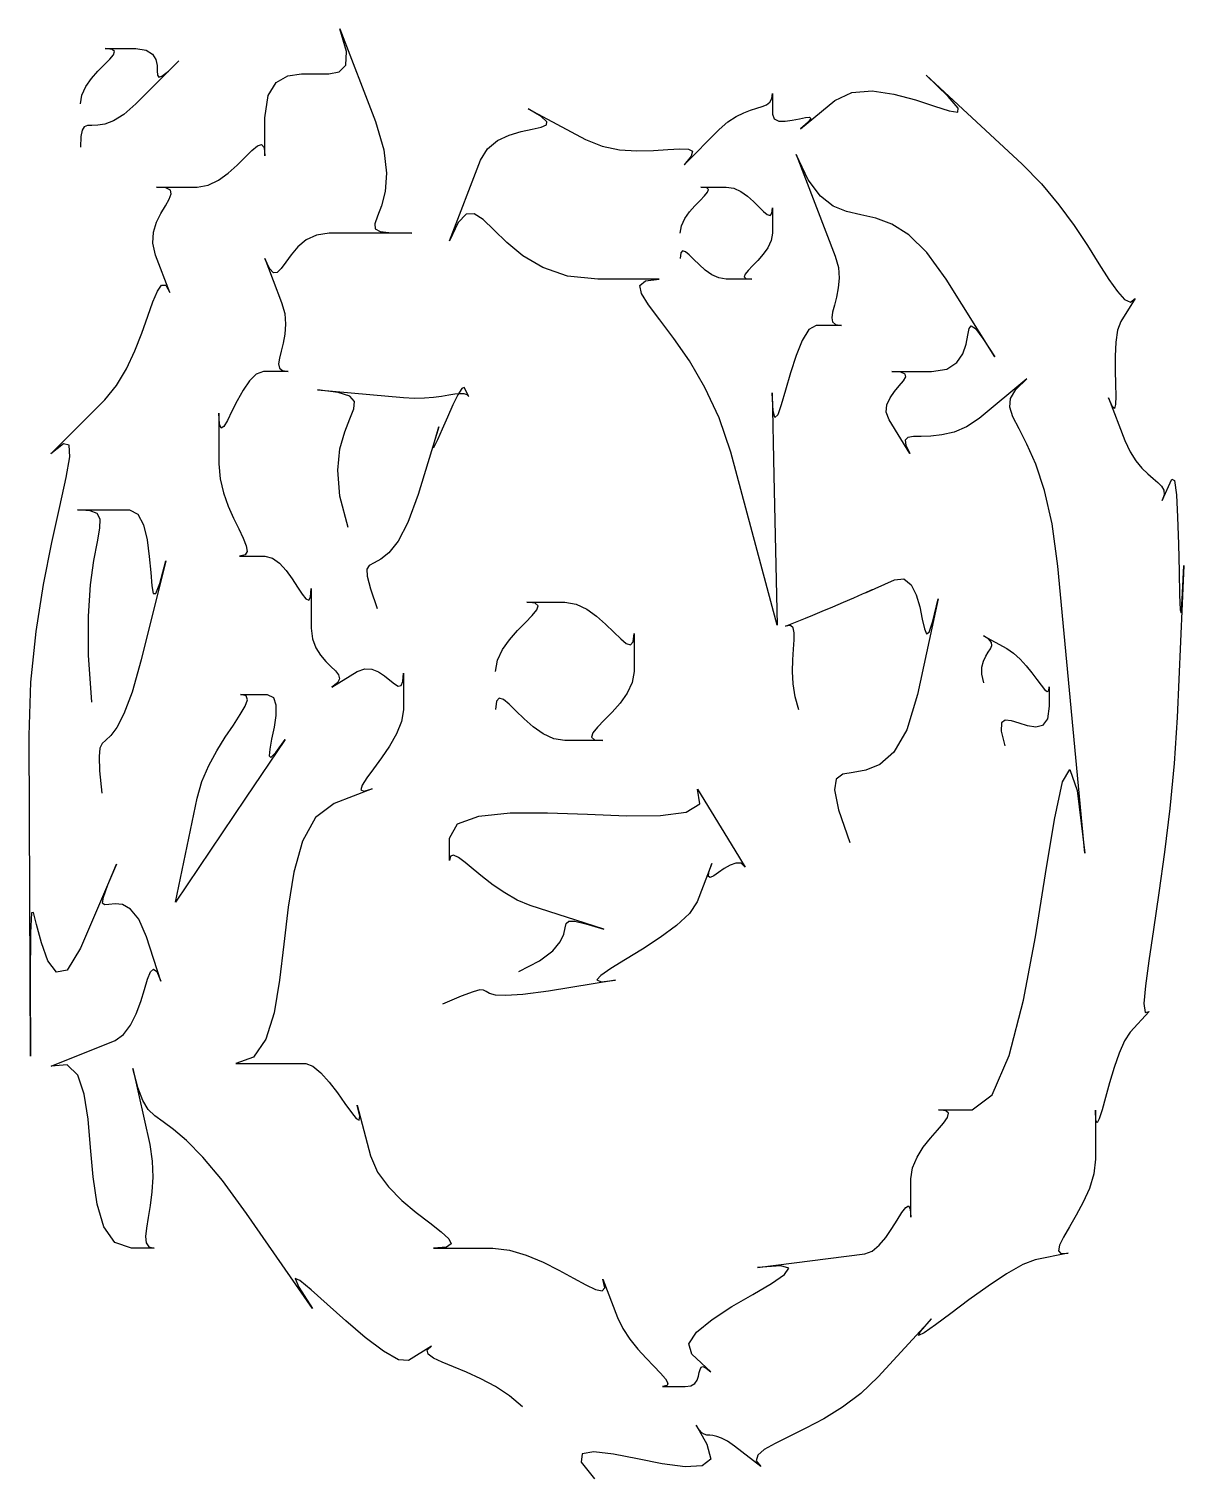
# Model space of a CAD drawing. Extents: x 20 to 243, y 20 to 241.
# Drawn here: x 139.17 to 164.2, y 98 to 129.43 of the extents above; entities that cross this region are included whole.
import ezdxf

# ---------------------------------------------------------------- set-up
doc = ezdxf.new("R2010")
doc.units = 0

msp = doc.modelspace()

# ---------------------------------------------------------------- linework, layer by layer
for points in [[(149.861, 99.57), (149.584, 99.807), (149.278, 100.007), (148.962, 100.174), (148.652, 100.315), (148.366, 100.433), (148.121, 100.535), (147.934, 100.625), (147.821, 100.71), (147.801, 100.794), (147.89, 100.882), (147.392, 100.574), (147.174, 100.586), (146.848, 100.771), (146.454, 101.071), (146.034, 101.431), (145.631, 101.794), (145.285, 102.105), (145.039, 102.307), (144.935, 102.345), (145.013, 102.161), (145.316, 101.7), (143.885, 103.76), (143.364, 104.469), (142.933, 104.981), (142.582, 105.336), (142.3, 105.575), (142.075, 105.741), (141.896, 105.874), (141.752, 106.015), (141.632, 106.206), (141.524, 106.487), (141.418, 106.901), (141.783, 105.256), (141.839, 104.892), (141.851, 104.547), (141.832, 104.224), (141.794, 103.929), (141.75, 103.667), (141.712, 103.442), (141.694, 103.258), (141.707, 103.121), (141.765, 103.036), (141.88, 103.006), (141.388, 103.006), (141.03, 103.131), (140.793, 103.47), (140.646, 103.963), (140.559, 104.554), (140.503, 105.187), (140.449, 105.802), (140.366, 106.344), (140.225, 106.754), (139.997, 106.976), (139.651, 106.952), (141.032, 107.505), (141.218, 107.634), (141.369, 107.837), (141.491, 108.087), (141.588, 108.355), (141.669, 108.614), (141.738, 108.835), (141.802, 108.992), (141.868, 109.056), (141.94, 108.999), (142.025, 108.794), (141.712, 109.756), (141.546, 110.138), (141.37, 110.356), (141.195, 110.453), (141.034, 110.472), (140.9, 110.456), (140.805, 110.446), (140.761, 110.485), (140.781, 110.617), (140.878, 110.883), (141.064, 111.326), (140.282, 109.506), (139.994, 109.031), (139.761, 108.987), (139.577, 109.231), (139.436, 109.623), (139.333, 110.021), (139.263, 110.284), (139.219, 110.272), (139.198, 109.842), (139.193, 108.855), (139.198, 107.167), (139.168, 114.115), (139.208, 115.272), (139.322, 116.37), (139.483, 117.387), (139.663, 118.298), (139.836, 119.08), (139.974, 119.709), (140.051, 120.161), (140.039, 120.413), (139.912, 120.442), (139.642, 120.224), (140.81, 121.391), (141.063, 121.701), (141.279, 122.063), (141.46, 122.452), (141.613, 122.84), (141.743, 123.204), (141.854, 123.515), (141.953, 123.748), (142.043, 123.878), (142.131, 123.877), (142.222, 123.721), (141.911, 124.532), (141.852, 124.788), (141.867, 125.026), (141.932, 125.241), (142.025, 125.434), (142.124, 125.601), (142.207, 125.742), (142.251, 125.855), (142.235, 125.938), (142.135, 125.989), (141.93, 126.006), (142.813, 126.006), (143.051, 126.047), (143.276, 126.155), (143.487, 126.308), (143.679, 126.481), (143.851, 126.653), (143.998, 126.8), (144.118, 126.899), (144.207, 126.928), (144.263, 126.863), (144.282, 126.681), (144.282, 127.506), (144.348, 127.987), (144.525, 128.274), (144.778, 128.416), (145.075, 128.461), (145.382, 128.459), (145.666, 128.457), (145.894, 128.504), (146.032, 128.65), (146.047, 128.943), (145.905, 129.431), (146.675, 127.424), (146.859, 126.81), (146.917, 126.309), (146.888, 125.91), (146.811, 125.601), (146.723, 125.371), (146.663, 125.209), (146.67, 125.103), (146.781, 125.042), (147.034, 125.013), (147.469, 125.006), (145.675, 125.006), (145.399, 124.965), (145.174, 124.858), (144.994, 124.708), (144.849, 124.539), (144.732, 124.375), (144.635, 124.239), (144.549, 124.156), (144.467, 124.148), (144.379, 124.24), (144.279, 124.456), (144.644, 123.506), (144.71, 123.264), (144.729, 123.033), (144.713, 122.818), (144.676, 122.622), (144.632, 122.447), (144.595, 122.296), (144.578, 122.174), (144.595, 122.083), (144.659, 122.026), (144.783, 122.006), (144.251, 122.006), (144.094, 121.951), (143.945, 121.807), (143.807, 121.604), (143.68, 121.372), (143.567, 121.144), (143.47, 120.948), (143.391, 120.815), (143.332, 120.777), (143.295, 120.864), (143.282, 121.106), (143.282, 120.006), (143.31, 119.683), (143.382, 119.376), (143.483, 119.089), (143.599, 118.827), (143.713, 118.594), (143.811, 118.393), (143.877, 118.23), (143.896, 118.108), (143.853, 118.032), (143.732, 118.006), (144.282, 118.006), (144.444, 117.963), (144.597, 117.851), (144.741, 117.692), (144.872, 117.512), (144.988, 117.334), (145.088, 117.181), (145.17, 117.078), (145.231, 117.048), (145.269, 117.116), (145.282, 117.305), (145.282, 116.447), (145.31, 116.212), (145.382, 116.017), (145.483, 115.856), (145.599, 115.724), (145.713, 115.613), (145.811, 115.517), (145.877, 115.431), (145.896, 115.348), (145.853, 115.261), (145.732, 115.166), (146.282, 115.506), (146.444, 115.566), (146.597, 115.556), (146.741, 115.497), (146.872, 115.41), (146.988, 115.316), (147.088, 115.236), (147.17, 115.19), (147.231, 115.2), (147.269, 115.287), (147.282, 115.471), (147.282, 114.672), (147.241, 114.422), (147.133, 114.157), (146.98, 113.89), (146.807, 113.634), (146.635, 113.398), (146.488, 113.197), (146.389, 113.04), (146.36, 112.941), (146.425, 112.91), (146.607, 112.961), (145.782, 112.644), (145.379, 112.339), (145.098, 111.825), (144.91, 111.159), (144.785, 110.398), (144.691, 109.598), (144.6, 108.816), (144.48, 108.109), (144.302, 107.534), (144.035, 107.148), (143.65, 107.006), (145.165, 107.006), (145.323, 106.951), (145.496, 106.807), (145.676, 106.604), (145.852, 106.372), (146.015, 106.144), (146.155, 105.948), (146.261, 105.815), (146.325, 105.777), (146.336, 105.864), (146.284, 106.106), (146.572, 105.006), (146.721, 104.656), (146.958, 104.334), (147.248, 104.041), (147.558, 103.78), (147.854, 103.553), (148.101, 103.362), (148.267, 103.21), (148.317, 103.098), (148.218, 103.029), (147.936, 103.006), (149.22, 103.006), (149.579, 102.965), (149.947, 102.857), (150.31, 102.704), (150.655, 102.531), (150.969, 102.359), (151.238, 102.212), (151.449, 102.113), (151.59, 102.084), (151.646, 102.149), (151.604, 102.331), (151.92, 101.506), (152.038, 101.264), (152.191, 101.033), (152.364, 100.818), (152.543, 100.622), (152.712, 100.447), (152.857, 100.296), (152.963, 100.174), (153.015, 100.083), (152.998, 100.026), (152.898, 100.006), (153.389, 100.006), (153.513, 100.025), (153.596, 100.076), (153.648, 100.148), (153.678, 100.229), (153.696, 100.31), (153.712, 100.379), (153.735, 100.426), (153.776, 100.439), (153.842, 100.408), (153.945, 100.323), (153.532, 100.711), (153.466, 100.93), (153.637, 101.185), (153.973, 101.459), (154.403, 101.738), (154.856, 102.004), (155.26, 102.242), (155.543, 102.436), (155.635, 102.569), (155.464, 102.626), (154.958, 102.59), (157.282, 102.881), (157.444, 102.942), (157.597, 103.07), (157.741, 103.24), (157.872, 103.43), (157.988, 103.616), (158.088, 103.776), (158.17, 103.885), (158.231, 103.921), (158.269, 103.861), (158.282, 103.681), (158.282, 104.506), (158.319, 104.749), (158.415, 104.979), (158.55, 105.194), (158.704, 105.39), (158.856, 105.565), (158.987, 105.716), (159.075, 105.838), (159.1, 105.929), (159.042, 105.986), (158.881, 106.006), (159.614, 106.006), (160.047, 106.33), (160.413, 107.182), (160.721, 108.383), (160.981, 109.756), (161.202, 111.12), (161.394, 112.298), (161.566, 113.111), (161.727, 113.379), (161.888, 112.925), (162.056, 111.57), (161.471, 117.789), (161.346, 118.702), (161.179, 119.428), (160.989, 119.996), (160.798, 120.433), (160.627, 120.766), (160.495, 121.023), (160.426, 121.232), (160.438, 121.42), (160.554, 121.616), (160.794, 121.846), (159.764, 120.991), (159.49, 120.807), (159.217, 120.694), (158.956, 120.633), (158.715, 120.609), (158.505, 120.602), (158.336, 120.596), (158.217, 120.574), (158.158, 120.517), (158.17, 120.408), (158.261, 120.23), (157.812, 120.958), (157.75, 121.127), (157.764, 121.288), (157.83, 121.438), (157.927, 121.576), (158.03, 121.698), (158.119, 121.803), (158.17, 121.889), (158.16, 121.952), (158.068, 121.992), (157.869, 122.006), (158.732, 122.006), (159.062, 122.06), (159.279, 122.201), (159.41, 122.393), (159.48, 122.603), (159.516, 122.796), (159.544, 122.939), (159.59, 122.998), (159.681, 122.938), (159.842, 122.725), (160.1, 122.325), (159.05, 124.006), (158.628, 124.588), (158.235, 124.97), (157.866, 125.2), (157.521, 125.329), (157.196, 125.405), (156.889, 125.476), (156.599, 125.593), (156.322, 125.805), (156.056, 126.16), (155.799, 126.708), (156.644, 124.506), (156.71, 124.264), (156.727, 124.033), (156.709, 123.818), (156.67, 123.622), (156.624, 123.447), (156.585, 123.296), (156.567, 123.174), (156.583, 123.083), (156.648, 123.026), (156.775, 123.006), (156.232, 123.006), (156.074, 122.917), (155.927, 122.682), (155.793, 122.352), (155.671, 121.976), (155.564, 121.604), (155.471, 121.286), (155.395, 121.071), (155.337, 121.009), (155.296, 121.15), (155.275, 121.544), (155.312, 119.756), (155.381, 116.506), (155.381, 116.506), (154.38, 120.256), (154.38, 120.256), (154.129, 121.005), (153.819, 121.664), (153.481, 122.235), (153.145, 122.721), (152.839, 123.125), (152.595, 123.449), (152.442, 123.697), (152.41, 123.87), (152.528, 123.973), (152.827, 124.006), (151.497, 124.006), (150.842, 124.077), (150.306, 124.26), (149.871, 124.516), (149.522, 124.802), (149.241, 125.077), (149.011, 125.3), (148.817, 125.428), (148.642, 125.421), (148.468, 125.238), (148.279, 124.836), (148.951, 126.586), (149.105, 126.837), (149.323, 127.015), (149.576, 127.133), (149.836, 127.21), (150.076, 127.261), (150.268, 127.303), (150.383, 127.351), (150.394, 127.422), (150.272, 127.532), (149.99, 127.698), (151.229, 127.035), (151.59, 126.89), (151.968, 126.814), (152.344, 126.789), (152.7, 126.796), (153.017, 126.817), (153.276, 126.833), (153.459, 126.827), (153.548, 126.78), (153.523, 126.674), (153.366, 126.49), (154.129, 127.253), (154.315, 127.417), (154.492, 127.534), (154.658, 127.616), (154.809, 127.672), (154.943, 127.713), (155.059, 127.748), (155.153, 127.787), (155.223, 127.842), (155.267, 127.921), (155.282, 128.036), (155.282, 127.584), (155.319, 127.481), (155.417, 127.436), (155.554, 127.432), (155.711, 127.455), (155.866, 127.487), (155.998, 127.515), (156.088, 127.522), (156.114, 127.493), (156.055, 127.413), (155.891, 127.267), (156.635, 127.884), (157, 128.057), (157.44, 128.088), (157.914, 128.019), (158.38, 127.894), (158.794, 127.758), (159.114, 127.654), (159.299, 127.625), (159.305, 127.715), (159.091, 127.969), (158.613, 128.429), (160.692, 126.502), (161.113, 126.073), (161.488, 125.623), (161.819, 125.171), (162.108, 124.738), (162.359, 124.343), (162.575, 124.003), (162.759, 123.739), (162.912, 123.569), (163.04, 123.513), (163.143, 123.59), (162.835, 123.092), (162.762, 122.9), (162.723, 122.64), (162.708, 122.34), (162.709, 122.028), (162.717, 121.731), (162.724, 121.476), (162.721, 121.291), (162.699, 121.204), (162.65, 121.242), (162.565, 121.433), (162.918, 120.512), (163.032, 120.265), (163.159, 120.068), (163.289, 119.913), (163.418, 119.79), (163.536, 119.69), (163.638, 119.604), (163.716, 119.522), (163.762, 119.436), (163.77, 119.337), (163.732, 119.214), (163.942, 119.672), (163.997, 119.642), (164.036, 119.337), (164.063, 118.848), (164.082, 118.263), (164.095, 117.674), (164.107, 117.169), (164.12, 116.841), (164.138, 116.777), (164.164, 117.069), (164.202, 117.806), (164.053, 114.506), (163.989, 113.514), (163.893, 112.533), (163.778, 111.59), (163.656, 110.708), (163.538, 109.914), (163.438, 109.233), (163.366, 108.689), (163.335, 108.309), (163.357, 108.116), (163.445, 108.136), (163.032, 107.685), (162.911, 107.499), (162.796, 107.234), (162.688, 106.92), (162.59, 106.589), (162.502, 106.273), (162.427, 106.002), (162.366, 105.807), (162.32, 105.72), (162.292, 105.773), (162.282, 105.995), (162.282, 104.935), (162.246, 104.616), (162.152, 104.302), (162.019, 104), (161.868, 103.718), (161.719, 103.465), (161.591, 103.247), (161.505, 103.073), (161.48, 102.951), (161.536, 102.889), (161.694, 102.894), (160.976, 102.756), (160.708, 102.653), (160.356, 102.449), (159.956, 102.181), (159.542, 101.883), (159.15, 101.591), (158.814, 101.342), (158.568, 101.17), (158.449, 101.111), (158.49, 101.201), (158.727, 101.475), (157.573, 100.215), (157.2, 99.859), (156.801, 99.56), (156.396, 99.31), (156.004, 99.101), (155.645, 98.926), (155.339, 98.775), (155.104, 98.642), (154.962, 98.519), (154.931, 98.397), (155.031, 98.27), (154.458, 98.715), (154.305, 98.822), (154.179, 98.89), (154.076, 98.927), (153.991, 98.944), (153.921, 98.95), (153.86, 98.956), (153.805, 98.971), (153.751, 99.005), (153.694, 99.067), (153.629, 99.169), (153.861, 98.756), (153.943, 98.435), (153.761, 98.287), (153.388, 98.268), (152.895, 98.333), (152.354, 98.439), (151.835, 98.539), (151.412, 98.59), (151.156, 98.547), (151.137, 98.366), (151.428, 98.003)], [(140.282, 127.806), (140.315, 128), (140.402, 128.184), (140.523, 128.356), (140.662, 128.514), (140.8, 128.654), (140.917, 128.774), (140.996, 128.872), (141.019, 128.945), (140.967, 128.99), (140.822, 129.006), (141.482, 129.006), (141.71, 128.973), (141.848, 128.889), (141.919, 128.772), (141.945, 128.643), (141.949, 128.523), (141.952, 128.43), (141.979, 128.385), (142.05, 128.409), (142.188, 128.52), (142.415, 128.739), (141.482, 127.806), (141.222, 127.578), (140.999, 127.44), (140.811, 127.369), (140.656, 127.343), (140.532, 127.339), (140.436, 127.336), (140.365, 127.31), (140.317, 127.239), (140.29, 127.1), (140.282, 126.873)], [(153.282, 125.006), (153.31, 125.168), (153.382, 125.321), (153.483, 125.465), (153.599, 125.596), (153.713, 125.712), (153.811, 125.812), (153.877, 125.894), (153.896, 125.955), (153.853, 125.993), (153.732, 126.006), (154.282, 126.006), (154.444, 125.979), (154.597, 125.906), (154.741, 125.805), (154.872, 125.689), (154.988, 125.575), (155.088, 125.477), (155.17, 125.411), (155.231, 125.392), (155.269, 125.435), (155.282, 125.556), (155.282, 125.006), (155.255, 124.844), (155.182, 124.691), (155.081, 124.548), (154.965, 124.416), (154.851, 124.3), (154.753, 124.2), (154.687, 124.118), (154.668, 124.057), (154.711, 124.019), (154.832, 124.006), (154.282, 124.006), (154.12, 124.034), (153.967, 124.106), (153.824, 124.207), (153.692, 124.323), (153.576, 124.437), (153.476, 124.535), (153.394, 124.601), (153.333, 124.62), (153.295, 124.577), (153.282, 124.456)], [(146.089, 118.625), (145.907, 119.305), (145.86, 119.87), (145.908, 120.33), (146.01, 120.697), (146.123, 120.983), (146.207, 121.2), (146.22, 121.358), (146.121, 121.471), (145.869, 121.55), (145.423, 121.607), (147.282, 121.443), (147.52, 121.431), (147.737, 121.436), (147.934, 121.452), (148.109, 121.475), (148.264, 121.499), (148.396, 121.52), (148.507, 121.532), (148.594, 121.531), (148.659, 121.511), (148.701, 121.467), (148.602, 121.658), (148.55, 121.641), (148.463, 121.503), (148.354, 121.282), (148.236, 121.019), (148.121, 120.755), (148.022, 120.528), (147.953, 120.38), (147.927, 120.351), (147.956, 120.48), (148.052, 120.807), (147.602, 119.341), (147.38, 118.735), (147.166, 118.33), (146.966, 118.079), (146.79, 117.938), (146.646, 117.862), (146.544, 117.805), (146.491, 117.722), (146.495, 117.569), (146.567, 117.299), (146.714, 116.867)], [(140.532, 114.838), (140.457, 115.859), (140.455, 116.701), (140.502, 117.38), (140.575, 117.913), (140.65, 118.318), (140.702, 118.611), (140.71, 118.809), (140.648, 118.93), (140.492, 118.99), (140.22, 119.006), (141.348, 119.006), (141.527, 118.917), (141.649, 118.685), (141.727, 118.362), (141.775, 117.999), (141.805, 117.649), (141.83, 117.363), (141.862, 117.194), (141.916, 117.192), (142.003, 117.411), (142.137, 117.901), (141.598, 115.756), (141.401, 115.06), (141.224, 114.589), (141.069, 114.292), (140.938, 114.118), (140.833, 114.019), (140.754, 113.943), (140.704, 113.84), (140.685, 113.659), (140.697, 113.351), (140.744, 112.865)], [(155.855, 114.676), (155.773, 114.955), (155.731, 115.234), (155.719, 115.505), (155.726, 115.76), (155.741, 115.991), (155.753, 116.189), (155.753, 116.346), (155.729, 116.454), (155.67, 116.504), (155.567, 116.488), (155.998, 116.661), (156.156, 116.726), (156.359, 116.811), (156.588, 116.909), (156.823, 117.01), (157.045, 117.105), (157.236, 117.187), (157.375, 117.247), (157.445, 117.276), (157.425, 117.266), (157.297, 117.207), (157.926, 117.491), (158.133, 117.51), (158.286, 117.386), (158.395, 117.167), (158.473, 116.903), (158.529, 116.642), (158.574, 116.432), (158.621, 116.322), (158.678, 116.361), (158.758, 116.598), (158.872, 117.081), (158.426, 115.007), (158.193, 114.24), (157.912, 113.757), (157.607, 113.488), (157.304, 113.365), (157.029, 113.317), (156.807, 113.277), (156.663, 113.174), (156.624, 112.939), (156.714, 112.504), (156.959, 111.798)], [(149.282, 115.506), (149.323, 115.749), (149.431, 115.979), (149.584, 116.194), (149.757, 116.39), (149.929, 116.565), (150.076, 116.716), (150.175, 116.838), (150.204, 116.929), (150.139, 116.986), (149.957, 117.006), (150.782, 117.006), (151.025, 116.965), (151.255, 116.857), (151.47, 116.704), (151.666, 116.531), (151.841, 116.359), (151.992, 116.212), (152.114, 116.113), (152.205, 116.084), (152.262, 116.149), (152.282, 116.331), (152.282, 115.506), (152.241, 115.264), (152.133, 115.033), (151.98, 114.818), (151.807, 114.622), (151.635, 114.447), (151.488, 114.296), (151.389, 114.174), (151.36, 114.083), (151.425, 114.026), (151.607, 114.006), (150.782, 114.006), (150.54, 114.047), (150.309, 114.155), (150.094, 114.308), (149.898, 114.481), (149.723, 114.653), (149.572, 114.8), (149.45, 114.899), (149.359, 114.928), (149.302, 114.863), (149.282, 114.681)], [(159.861, 115.256), (159.818, 115.444), (159.82, 115.6), (159.853, 115.729), (159.905, 115.835), (159.961, 115.923), (160.009, 115.999), (160.035, 116.068), (160.027, 116.135), (159.971, 116.204), (159.854, 116.281), (160.361, 116.006), (160.51, 115.905), (160.651, 115.774), (160.783, 115.626), (160.904, 115.474), (161.012, 115.329), (161.104, 115.206), (161.179, 115.116), (161.235, 115.071), (161.27, 115.084), (161.282, 115.169), (161.282, 114.756), (161.243, 114.476), (161.138, 114.335), (160.988, 114.297), (160.811, 114.325), (160.629, 114.385), (160.46, 114.439), (160.326, 114.453), (160.244, 114.39), (160.236, 114.215), (160.321, 113.892)], [(142.812, 112.756), (142.917, 113.12), (143.065, 113.465), (143.239, 113.788), (143.422, 114.083), (143.597, 114.345), (143.747, 114.57), (143.854, 114.754), (143.903, 114.891), (143.875, 114.976), (143.754, 115.006), (144.332, 115.006), (144.464, 114.944), (144.518, 114.782), (144.515, 114.554), (144.478, 114.296), (144.427, 114.04), (144.384, 113.823), (144.371, 113.679), (144.408, 113.642), (144.518, 113.747), (144.722, 114.029), (143.862, 112.756), (142.343, 110.506), (142.343, 110.506), (142.812, 112.756)], [(149.782, 109.006), (150.233, 109.236), (150.52, 109.451), (150.682, 109.646), (150.758, 109.814), (150.789, 109.949), (150.812, 110.046), (150.868, 110.097), (150.996, 110.096), (151.235, 110.039), (151.624, 109.917), (150.032, 110.436), (149.749, 110.552), (149.48, 110.704), (149.23, 110.876), (149, 111.053), (148.796, 111.221), (148.621, 111.365), (148.478, 111.47), (148.372, 111.522), (148.305, 111.505), (148.282, 111.405), (148.282, 111.893), (148.455, 112.2), (148.919, 112.371), (149.597, 112.44), (150.408, 112.442), (151.274, 112.41), (152.116, 112.379), (152.855, 112.384), (153.411, 112.458), (153.705, 112.636), (153.658, 112.953), (154.47, 111.629), (154.692, 111.265), (154.692, 111.265), (154.601, 111.347), (154.487, 111.354), (154.362, 111.31), (154.234, 111.235), (154.113, 111.151), (154.01, 111.079), (153.934, 111.041), (153.894, 111.058), (153.902, 111.153), (153.966, 111.345), (153.647, 110.515), (153.481, 110.26), (153.201, 109.997), (152.85, 109.737), (152.468, 109.489), (152.098, 109.264), (151.782, 109.071), (151.559, 108.919), (151.474, 108.819), (151.566, 108.781), (151.879, 108.813), (150.425, 108.576), (149.874, 108.501), (149.506, 108.479), (149.278, 108.493), (149.149, 108.529), (149.077, 108.569), (149.022, 108.599), (148.941, 108.602), (148.792, 108.563), (148.535, 108.466), (148.128, 108.295)]]:
    msp.add_lwpolyline(points)

doc.saveas('drawing.dxf')
